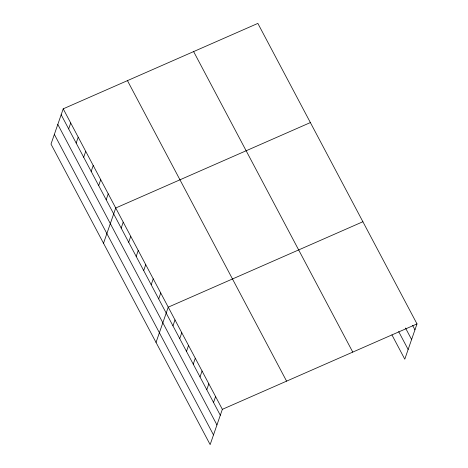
<?xml version="1.0" encoding="UTF-8"?>
<svg xmlns="http://www.w3.org/2000/svg" width="468" height="468" viewBox="0 0 468 468"><rect width="100%" height="100%" fill="white"/><g stroke="black" fill="none" stroke-linecap="round" stroke-linejoin="round"><path stroke-width="0.7" d="M63.215 108.828L51 144.091L210.144 444.6L222.353 409.336L63.215 108.828L257.856 23.4L417 323.909L404.785 359.172L391.938 334.907M68.667 128.911L70.715 122.996M76.167 143.079L78.22 137.165M83.673 157.248L85.72 151.328M91.172 171.411L93.226 165.496M98.678 185.58L100.725 179.665M106.177 199.748L108.225 193.828M103.516 243.261L115.731 207.997L310.378 122.569M121.183 228.08L123.23 222.165M128.682 242.249L130.736 236.328M136.188 256.411L138.236 250.497M143.688 270.58L145.741 264.666M151.193 284.749L153.241 278.829M158.693 298.912L160.74 292.997M156.031 342.43L168.246 307.166L362.893 221.733M172.961 325.851L175.009 319.936M179.724 338.621L181.771 332.707M186.486 351.398L188.534 345.478M193.249 364.168L195.296 358.248M200.011 376.939L202.065 371.019M206.774 389.709L208.827 383.795M213.537 402.48L215.59 396.566M222.353 409.336L417 323.909M412.583 325.354L414.946 329.823M405.51 328.015L411.594 339.511M398.672 331.607L408.137 349.485M193.629 51.591L352.767 352.1M127.448 80.636L286.586 381.145M61.168 114.748L220.305 415.256M57.81 124.429L216.947 424.938M54.358 134.41L213.496 434.918"/></g></svg>
